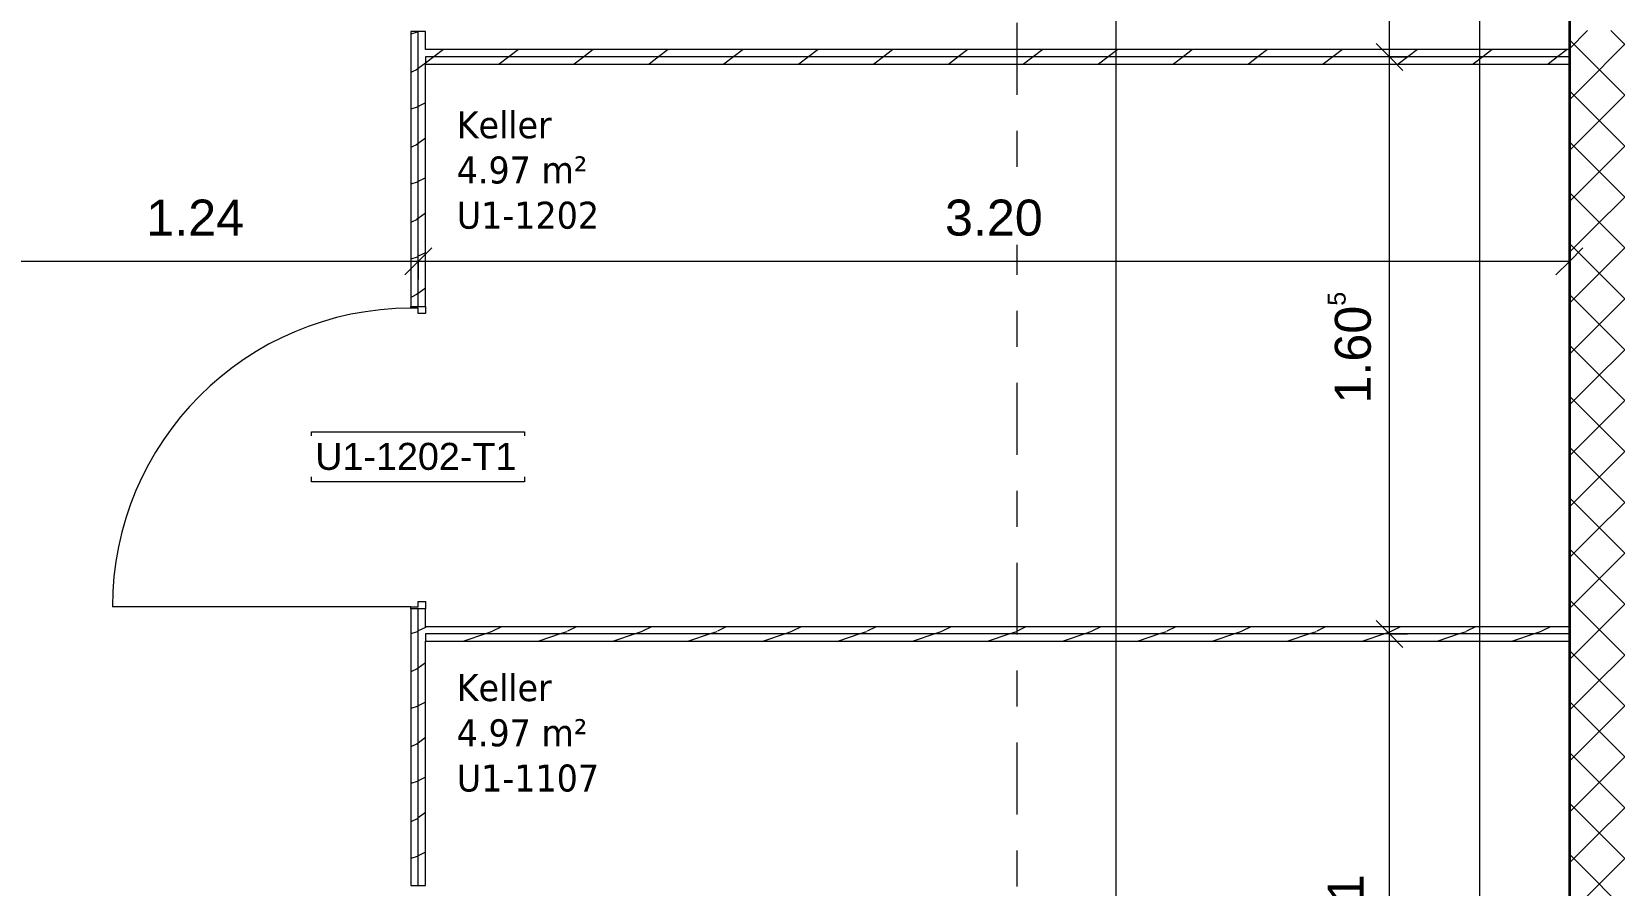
# Model space of a CAD drawing. Header units: metres. Extents: x -35.6 to 33, y -4 to 38.1.
# Drawn here: x 12.048 to 16.447, y 20.785 to 23.158 of the extents above; entities that cross this region are included whole.
import ezdxf

# ---------------------------------------------------------------- set-up
doc = ezdxf.new("R2010")
doc.units = ezdxf.units.M
doc.linetypes.add('_Rasterlinie_', pattern=[0.375, 0.2, -0.05, 0.075, -0.05])
for name, color, linetype, lineweight in [('A-____-____-DIMS', 7, 'Continuous', 5), ('A-____-____-DIMS-50', 7, 'Continuous', 5), ('A-AREA-____-IDEN', 7, 'Continuous', 5), ('A-DOOR-____-IDEN', 7, 'Continuous', 5), ('A-DOOR-____-OTLN', 7, 'Continuous', 9), ('A-DOOR-FRAM-MCUT', 7, 'Continuous', 9), ('A-DOOR-OPNG-OTLN', 7, 'Continuous', 9), ('A-WALL-____-MCUT', 7, 'Continuous', 35), ('A-WALL-____-PATT', 7, 'Continuous', 35), ('A-WALL-FNSH-MCUT', 7, 'Continuous', 35), ('S-GRID-____-OTLN', 7, 'Continuous', 5)]:
    doc.layers.add(name, color=color, linetype=linetype, lineweight=lineweight)
doc.styles.add('Arial', font='arial.ttf', dxfattribs={"height": 0.1})
doc.styles.add('Arial_1', font='arial.ttf', dxfattribs={"height": 0.075})
doc.styles.add('Verdana_3', font='verdana.ttf', dxfattribs={"width": 0.9, "height": 0.075})
doc.dimstyles.new('Arial_2_00mm_fein_2', dxfattribs={"dimscale": 0.3048, "dimtxt": 0.102026, "dimasz": 0.246063, "dimexe": 0.164042, "dimexo": 0.0625, "dimgap": 0.123031, "dimtad": 1, "dimrnd": 0.005, "dimzin": 0, "dimdsep": 46, "dimtxsty": 'Arial', "dimblk1": 'OBLIQUE', "dimblk2": 'OBLIQUE', "dimsah": 1, "dimcen": 0.09, "dimazin": 0, "dimtfac": 1, "dimtdec": 4, "dimtix": 1, "dimtmove": 0, "dimatfit": 3, "dimfxl": 0.164042, "dimfxlon": 1, "dimtvp": 1, "dimtfill": 1, "dimtolj": 1, "dimtzin": 0, "dimarcsym": 2})
doc.dimstyles.new('SUB_Rohbau_fein_1', dxfattribs={"dimscale": 0.3048, "dimtxt": 0.102026, "dimasz": 0.246063, "dimexe": 0.164042, "dimexo": 0.0625, "dimgap": 0.123031, "dimtad": 1, "dimrnd": 0.005, "dimzin": 0, "dimdsep": 46, "dimtxsty": 'Arial', "dimblk1": 'OBLIQUE', "dimblk2": 'OBLIQUE', "dimsah": 1, "dimcen": 0.09, "dimazin": 0, "dimtfac": 1, "dimtdec": 4, "dimtix": 1, "dimtmove": 0, "dimatfit": 3, "dimfxl": 0.164042, "dimfxlon": 1, "dimtvp": 1, "dimtfill": 1, "dimtolj": 1, "dimtzin": 0, "dimarcsym": 2})
doc.dimstyles.new('SUB_Rohbau_fein_7', dxfattribs={"dimscale": 0.3048, "dimtxt": 0.102026, "dimasz": 0.246063, "dimexe": 0.164042, "dimexo": 0.0625, "dimgap": 0.123031, "dimtad": 1, "dimrnd": 0.005, "dimzin": 0, "dimdsep": 46, "dimtxsty": 'Arial', "dimblk1": 'OBLIQUE', "dimblk2": 'OBLIQUE', "dimsah": 1, "dimcen": 0.09, "dimazin": 0, "dimtfac": 1, "dimtdec": 4, "dimtix": 1, "dimtmove": 0, "dimatfit": 3, "dimfxl": 0.164042, "dimfxlon": 1, "dimtvp": 1, "dimtfill": 1, "dimtolj": 1, "dimtzin": 0, "dimarcsym": 2})
pattern_1 = [(216.87, (0.0833, 0.20825), (0.624749256, 0.416501116), [0.10412, -0.93712]), (206.565, (0.20825, 0.14578), (-0.20825414, -0.2082493), [0.23283, -0.23283]), (198.435, (0.20825, 0.04165), (-0.41650024, -0.20824584), [0.13171, -0.52684])]

# ---------------------------------------------------------------- blocks, each defined once
blk = doc.blocks.new('TU DF 1 - Rahmenstock - stumpf einschlagend - 800x1900 Kellerabteil-41621821--01_UG_OK_FFB_AF_ro')
at = {"layer": 'A-DOOR-FRAM-MCUT', "color": 253, "true_color": 0x999999}
for p, q in [((-0.42, 0.02), (-0.4, 0.02)), ((-0.42, -0.02), (-0.42, 0.02)), ((-0.4, 0.02), (-0.4, 0)), ((0.4, 0.02), (0.42, 0.02)), ((0.4, 0), (0.4, 0.02)), ((0.42, 0.02), (0.42, -0.02)), ((-0.415, -0.02), (-0.42, -0.02)), ((-0.415, 0), (-0.415, -0.02)), ((-0.4, 0), (-0.415, 0)), ((0.415, 0), (0.4, 0)), ((0.415, -0.02), (0.415, 0)), ((0.42, -0.02), (0.415, -0.02))]:
    blk.add_line(p, q, dxfattribs=at)
at = {"layer": 'A-DOOR-OPNG-OTLN', "color": 253, "true_color": 0x999999}
blk.add_line((0.415, -0.02), (0.415, -0.85), dxfattribs=at)
blk.add_arc((0.415, -0.02), 0.83, 180, 270, dxfattribs=at)
blk = doc.blocks.new('DIMBLOCK810--01_UG_OK_FFB_AF_ro')
at = {"layer": 'A-____-____-DIMS-50'}
for p, q in [((15.0618, 31.1016), (15.0243, 31.1391)), ((15.0618, 31.1016), (15.0118, 31.1016)), ((15.0618, 19.9616), (15.0618, 31.1016)), ((15.0618, 31.1016), (15.0993, 31.0641)), ((15.0618, 31.1016), (15.1118, 31.1016)), ((15.0618, 19.9616), (15.0243, 19.9991)), ((15.0618, 19.9616), (15.0118, 19.9616)), ((15.0618, 19.9616), (15.0993, 19.9241)), ((15.0618, 19.9616), (15.1118, 19.9616))]:
    blk.add_line(p, q, dxfattribs=at)
at = {"layer": 'A-____-____-DIMS-50', "color": 0, "insert": (14.8897, 25.3571), "char_height": 0.1, "width": 0.418697, "attachment_point": 1, "rotation": 90, "line_spacing_factor": 0.941778, "style": 'Arial', "bg_fill": 3, "box_fill_scale": 1.25, "bg_fill_color": 256, "bg_fill_true_color": 13158600, "bg_fill_transparency": 0}
blk.add_mtext('11.14', dxfattribs=at)
blk = doc.blocks.new('_Oblique')
at = {"color": 0, "linetype": 'ByBlock', "lineweight": -2}
blk.add_line((-0.5, -0.5), (0.5, 0.5), dxfattribs=at)
blk = doc.blocks.new('DIMBLOCK812--01_UG_OK_FFB_AF_ro')
at = {"layer": 'A-____-____-DIMS-50'}
for p, q in [((16.0726, 31.1016), (16.0351, 31.1391)), ((16.0726, 31.1016), (16.0226, 31.1016)), ((16.0726, 31.1016), (16.0726, 18.2716)), ((16.0726, 31.1016), (16.1101, 31.0641)), ((16.0726, 31.1016), (16.1226, 31.1016)), ((16.0726, 18.2716), (16.0351, 18.3091)), ((16.0726, 18.2716), (16.0226, 18.2716)), ((16.0726, 18.2716), (16.1101, 18.2341)), ((16.0726, 18.2716), (16.1226, 18.2716))]:
    blk.add_line(p, q, dxfattribs=at)
at = {"layer": 'A-____-____-DIMS-50', "color": 0, "insert": (15.9005, 24.5121), "char_height": 0.1, "width": 0.418697, "attachment_point": 1, "rotation": 90, "line_spacing_factor": 0.941778, "style": 'Arial', "bg_fill": 3, "box_fill_scale": 1.25, "bg_fill_color": 256, "bg_fill_true_color": 13158600, "bg_fill_transparency": 0}
blk.add_mtext('12.83', dxfattribs=at)
blk = doc.blocks.new('DIMBLOCK994--01_UG_OK_FFB_AF_ro')
at = {"layer": 'A-____-____-DIMS-50'}
for p, q in [((15.822, 21.4841), (15.7845, 21.5216)), ((15.822, 21.4841), (15.772, 21.4841)), ((15.822, 19.8753), (15.822, 21.4841)), ((15.822, 21.4841), (15.8595, 21.4466)), ((15.822, 21.4841), (15.872, 21.4841)), ((15.822, 19.8753), (15.7845, 19.9128)), ((15.822, 19.8753), (15.772, 19.8753)), ((15.822, 19.8753), (15.8595, 19.8378)), ((15.822, 19.8753), (15.872, 19.8753))]:
    blk.add_line(p, q, dxfattribs=at)
at = {"layer": 'A-____-____-DIMS-50', "color": 0, "insert": (15.65, 20.544), "char_height": 0.1, "width": 0.325653, "attachment_point": 1, "rotation": 90, "line_spacing_factor": 0.941778, "style": 'Arial', "bg_fill": 3, "box_fill_scale": 1.25, "bg_fill_color": 256, "bg_fill_true_color": 13158600, "bg_fill_transparency": 0}
blk.add_mtext('1.61', dxfattribs=at)
blk = doc.blocks.new('DIMBLOCK995--01_UG_OK_FFB_AF_ro')
at = {"layer": 'A-____-____-DIMS-50'}
for p, q in [((15.822, 23.0878), (15.7845, 23.1253)), ((15.822, 23.0878), (15.772, 23.0878)), ((15.822, 21.4841), (15.822, 23.0878)), ((15.822, 23.0878), (15.8595, 23.0503)), ((15.822, 23.0878), (15.872, 23.0878)), ((15.822, 21.4841), (15.7845, 21.5216)), ((15.822, 21.4841), (15.772, 21.4841)), ((15.822, 21.4841), (15.8595, 21.4466)), ((15.822, 21.4841), (15.872, 21.4841))]:
    blk.add_line(p, q, dxfattribs=at)
at = {"layer": 'A-____-____-DIMS-50', "color": 0, "insert": (15.65, 22.1242), "char_height": 0.1, "width": 0.388091, "attachment_point": 1, "rotation": 90, "line_spacing_factor": 0.941778, "style": 'Arial', "bg_fill": 3, "box_fill_scale": 1.25, "bg_fill_color": 256, "bg_fill_true_color": 13158600, "bg_fill_transparency": 0}
blk.add_mtext('1.60\\A2\\H0.5x;\\S5^  ;\\H2x;', dxfattribs=at)
blk = doc.blocks.new('DIMBLOCK996--01_UG_OK_FFB_AF_ro')
at = {"layer": 'A-____-____-DIMS-50'}
for p, q in [((15.822, 24.6916), (15.7845, 24.7291)), ((15.822, 24.6916), (15.772, 24.6916)), ((15.822, 23.0878), (15.822, 24.6916)), ((15.822, 24.6916), (15.8595, 24.6541)), ((15.822, 24.6916), (15.872, 24.6916)), ((15.822, 23.0878), (15.7845, 23.1253)), ((15.822, 23.0878), (15.772, 23.0878)), ((15.822, 23.0878), (15.8595, 23.0503)), ((15.822, 23.0878), (15.872, 23.0878))]:
    blk.add_line(p, q, dxfattribs=at)
at = {"layer": 'A-____-____-DIMS-50', "color": 0, "insert": (15.65, 23.728), "char_height": 0.1, "width": 0.388091, "attachment_point": 1, "rotation": 90, "line_spacing_factor": 0.941778, "style": 'Arial', "bg_fill": 3, "box_fill_scale": 1.25, "bg_fill_color": 256, "bg_fill_true_color": 13158600, "bg_fill_transparency": 0}
blk.add_mtext('1.60\\A2\\H0.5x;\\S5^  ;\\H2x;', dxfattribs=at)
blk = doc.blocks.new('DIMBLOCK1001--01_UG_OK_FFB_AF_ro')
at = {"layer": 'A-____-____-DIMS-50'}
for p, q in [((13.122, 22.5191), (13.122, 22.5691)), ((16.322, 22.5191), (16.322, 22.5691)), ((13.122, 22.5191), (13.1595, 22.5566)), ((16.322, 22.5191), (16.3595, 22.5566)), ((13.122, 22.5191), (13.0845, 22.4816)), ((16.322, 22.5191), (13.122, 22.5191)), ((13.122, 22.5191), (13.122, 22.4691)), ((16.322, 22.5191), (16.2845, 22.4816)), ((16.322, 22.5191), (16.322, 22.4691))]:
    blk.add_line(p, q, dxfattribs=at)
at = {"layer": 'A-____-____-DIMS-50', "color": 0, "insert": (14.5863, 22.6911), "char_height": 0.1, "width": 0.325653, "attachment_point": 1, "line_spacing_factor": 0.941778, "style": 'Arial', "bg_fill": 3, "box_fill_scale": 1.25, "bg_fill_color": 256, "bg_fill_true_color": 13158600, "bg_fill_transparency": 0}
blk.add_mtext('3.20', dxfattribs=at)
blk = doc.blocks.new('DIMBLOCK1002--01_UG_OK_FFB_AF_ro')
at = {"layer": 'A-____-____-DIMS-50'}
for p, q in [((11.882, 22.5191), (11.882, 22.5691)), ((13.122, 22.5191), (13.122, 22.5691)), ((11.882, 22.5191), (11.9195, 22.5566)), ((13.122, 22.5191), (13.1595, 22.5566)), ((11.882, 22.5191), (11.8445, 22.4816)), ((13.122, 22.5191), (11.882, 22.5191)), ((11.882, 22.5191), (11.882, 22.4691)), ((13.122, 22.5191), (13.0845, 22.4816)), ((13.122, 22.5191), (13.122, 22.4691))]:
    blk.add_line(p, q, dxfattribs=at)
at = {"layer": 'A-____-____-DIMS-50', "color": 0, "insert": (12.3663, 22.6911), "char_height": 0.1, "width": 0.325653, "attachment_point": 1, "line_spacing_factor": 0.941778, "style": 'Arial', "bg_fill": 3, "box_fill_scale": 1.25, "bg_fill_color": 256, "bg_fill_true_color": 13158600, "bg_fill_transparency": 0}
blk.add_mtext('1.24', dxfattribs=at)

msp = doc.modelspace()

# ---------------------------------------------------------------- hatches: boundary and pattern name
at = {"layer": 'A-WALL-____-PATT', "lineweight": 9, "true_color": 0xc3b7ad}
h = msp.add_hatch(dxfattribs=at)
h.set_pattern_fill('FP_4', color=9, style=0, pattern_type=2)
h.set_pattern_definition(pattern_1)
h.paths.add_polyline_path([(13.102, 18.2716), (13.122, 18.2716), (13.122, 18.3216), (13.102, 18.3216), (13.102, 18.2753)])
h.paths.add_polyline_path([(13.102, 19.1616), (13.122, 19.1616), (13.122, 19.9453), (13.102, 19.9453), (13.102, 19.6116)])
h.paths.add_polyline_path([(13.102, 20.7853), (13.122, 20.7853), (13.122, 21.5541), (13.102, 21.5541), (13.102, 21.4641)])
h.paths.add_polyline_path([(13.102, 22.3941), (13.122, 22.3941), (13.122, 23.1578), (13.102, 23.1578), (13.102, 22.4584)])
h.paths.add_polyline_path([(13.102, 23.9978), (13.122, 23.9978), (13.122, 24.7616), (13.102, 24.7616), (13.102, 24.6716)])
h.paths.add_polyline_path([(13.122, 25.6016), (13.122, 26.3653), (13.102, 26.3653), (13.102, 25.6016)])
h.paths.add_polyline_path([(13.122, 27.2053), (13.122, 27.9691), (13.102, 27.9691), (13.102, 27.2053)])
h.paths.add_polyline_path([(13.122, 28.8091), (13.122, 29.5228), (13.102, 29.5228), (13.102, 28.8091)])
h = msp.add_hatch(dxfattribs=at)
h.set_pattern_fill('FP_4', color=9, style=0, pattern_type=2)
h.set_pattern_definition(pattern_1)
h.paths.add_polyline_path([(13.142, 18.2716), (13.142, 18.3216), (13.122, 18.3216), (13.122, 18.2716)])
h.paths.add_polyline_path([(13.122, 19.1616), (13.142, 19.1616), (13.142, 19.9453), (13.122, 19.9453), (13.122, 19.6116)])
h.paths.add_polyline_path([(13.122, 20.7853), (13.142, 20.7853), (13.142, 21.5541), (13.122, 21.5541), (13.122, 21.4641)])
h.paths.add_polyline_path([(13.122, 22.3941), (13.142, 22.3941), (13.142, 23.1578), (13.122, 23.1578), (13.122, 22.4584)])
h.paths.add_polyline_path([(13.142, 23.9978), (13.142, 24.7616), (13.122, 24.7616), (13.122, 23.9978)])
h.paths.add_polyline_path([(13.122, 25.6016), (13.142, 25.6016), (13.142, 26.3653), (13.122, 26.3653), (13.122, 26.2953)])
h.paths.add_polyline_path([(13.142, 27.2053), (13.142, 27.9691), (13.122, 27.9691), (13.122, 27.2053)])
h.paths.add_polyline_path([(13.142, 28.8091), (13.142, 29.5028), (13.122, 29.5028), (13.122, 28.8091)])
at = {"layer": 'A-WALL-____-PATT', "lineweight": 9}
h = msp.add_hatch(dxfattribs=at)
h.set_pattern_fill('FP_1', color=256, style=0, pattern_type=2)
h.set_pattern_definition([(45, (0, 0), (-0.07071068, 0.07071068), []), (135, (0, 0), (-0.07071068, -0.07071068), [])])
h.paths.add_polyline_path([(16.572, 19.7466), (16.572, 23.1608), (16.322, 23.1608), (16.322, 19.7466)])
at = {"layer": 'A-WALL-____-PATT', "lineweight": 9, "true_color": 0xc3b7ad}
h = msp.add_hatch(dxfattribs=at)
h.set_pattern_fill('FP_4', color=9, style=0, pattern_type=2)
h.set_pattern_definition(pattern_1)
h.paths.add_polyline_path([(14.5198, 23.0878), (16.322, 23.0878), (16.322, 23.1078), (13.142, 23.1078), (13.142, 23.0878), (14.4964, 23.0878)])
h = msp.add_hatch(dxfattribs=at)
h.set_pattern_fill('FP_4', color=9, style=0, pattern_type=2)
h.set_pattern_definition(pattern_1)
h.paths.add_polyline_path([(16.322, 23.0678), (16.322, 23.0878), (13.142, 23.0878), (13.142, 23.0678), (16.2601, 23.0678)])
h = msp.add_hatch(dxfattribs=at)
h.set_pattern_fill('FP_4', color=9, style=0, pattern_type=2)
h.set_pattern_definition(pattern_1)
h.paths.add_polyline_path([(16.322, 21.4841), (16.322, 21.5041), (13.142, 21.5041), (13.142, 21.4841), (16.3191, 21.4841)])
h = msp.add_hatch(dxfattribs=at)
h.set_pattern_fill('FP_4', color=9, style=0, pattern_type=2)
h.set_pattern_definition(pattern_1)
h.paths.add_polyline_path([(14.994, 21.4641), (16.322, 21.4641), (16.322, 21.4841), (13.142, 21.4841), (13.142, 21.4641), (14.787, 21.4641)])

# ---------------------------------------------------------------- linework, layer by layer
at = {"layer": 'A-DOOR-____-IDEN', "flags": 128}
msp.add_lwpolyline([(12.8259, 22.0459), (13.4179, 22.0459), (13.4179, 21.9069), (12.8259, 21.9069)], close=True, dxfattribs=at)
at = {"layer": 'A-WALL-____-MCUT'}
msp.add_line((16.322, 24.7116), (16.322, 18.2716), dxfattribs=at)
at = {"layer": 'A-WALL-____-MCUT', "color": 253, "lineweight": 9, "true_color": 0x999999}
for p, q in [((13.122, 22.3941), (13.122, 23.1578)), ((16.322, 23.0878), (13.142, 23.0878)), ((13.142, 23.0878), (13.142, 23.0678)), ((13.122, 20.7853), (13.122, 21.5541)), ((16.322, 21.4841), (13.142, 21.4841)), ((13.142, 21.4841), (13.142, 21.4641))]:
    msp.add_line(p, q, dxfattribs=at)
at = {"layer": 'A-WALL-FNSH-MCUT', "color": 253, "lineweight": 9, "true_color": 0x999999}
for p, q in [((13.102, 23.1578), (13.102, 22.3941)), ((13.142, 23.1578), (13.102, 23.1578)), ((13.142, 23.1078), (13.142, 23.1578)), ((16.322, 23.1078), (13.142, 23.1078)), ((13.142, 22.3941), (13.142, 23.0678)), ((13.142, 23.0678), (16.322, 23.0678)), ((13.102, 22.3941), (13.142, 22.3941)), ((13.102, 21.5541), (13.102, 20.7853)), ((13.142, 21.5541), (13.102, 21.5541)), ((13.142, 21.5041), (13.142, 21.5541)), ((16.322, 21.5041), (13.142, 21.5041)), ((13.142, 20.7853), (13.142, 21.4641)), ((13.142, 21.4641), (16.322, 21.4641)), ((13.102, 20.7853), (13.142, 20.7853))]:
    msp.add_line(p, q, dxfattribs=at)
at = {"layer": 'S-GRID-____-OTLN', "color": 8, "linetype": '_Rasterlinie_', "true_color": 0x808080}
msp.add_line((14.787, -3.518), (14.787, 26.6349), dxfattribs=at)

# ---------------------------------------------------------------- block references
at = {"layer": 'A-DOOR-____-OTLN', "color": 253, "true_color": 0x999999, "rotation": 269.9999999999999}
msp.add_blockref('TU DF 1 - Rahmenstock - stumpf einschlagend - 800x1900 Kellerabteil-41621821--01_UG_OK_FFB_AF_ro', (13.122, 21.9741), dxfattribs=at)

# ---------------------------------------------------------------- texts
at = {"layer": 'A-AREA-____-IDEN', "color": 8, "true_color": 0x808080, "char_height": 0.075, "attachment_point": 1, "style": 'Verdana_3'}
for s, insert, width in [('Keller', (13.2291, 22.9366), 0.331899), ('4.97 m²', (13.2291, 22.8109), 0.472595), ('U1-1202', (13.2291, 22.6853), 0.497848), ('Keller', (13.2291, 21.3724), 0.331899), ('4.97 m²', (13.2291, 21.2468), 0.472595), ('U1-1107', (13.2291, 21.1211), 0.497848)]:
    msp.add_mtext(s, dxfattribs=dict(at, insert=insert, width=width))

# ---------------------------------------------------------------- next in the draw order: texts
at = {"layer": 'A-DOOR-____-IDEN', "insert": (12.8359, 22.015), "char_height": 0.075, "width": 0.689451, "attachment_point": 1, "style": 'Arial_1', "bg_fill": 3, "box_fill_scale": 1.25, "bg_fill_color": 256, "bg_fill_true_color": 13158600, "bg_fill_transparency": 0}
msp.add_mtext('U1-1202-T1', dxfattribs=at)

# ---------------------------------------------------------------- next in the draw order: dimensions: what is measured, and where the dimension line sits
at = {"layer": 'A-____-____-DIMS'}
for base, p1, p2, override, picture, middle in [((15.0618, 31.1016), (15.0118, 19.9616), (15.0118, 31.1016), {"dimpost": '<>', "dimfxl": 11.139997}, 'DIMBLOCK810--01_UG_OK_FFB_AF_ro', (14.974, 25.5316)), ((16.0726, 18.2716), (16.1226, 31.1016), (16.1226, 18.2716), {"dimpost": '<>', "dimfxl": 12.830001}, 'DIMBLOCK812--01_UG_OK_FFB_AF_ro', (15.984, 24.6866))]:
    dim = msp.add_linear_dim(base=base, p1=p1, p2=p2, angle=90, dimstyle='SUB_Rohbau_fein_1', override=override, dxfattribs=at)
    dim.commit()
    dim.dimension.update_dxf_attribs({"geometry": picture, "text_midpoint": middle})

# ---------------------------------------------------------------- next in the draw order: dimensions: what is measured, and where the dimension line sits
dim = msp.add_linear_dim(base=(15.822, 21.4841), p1=(15.772, 19.8753), p2=(15.772, 21.4841), angle=90, dimstyle='SUB_Rohbau_fein_7', override={"dimpost": '<>', "dimfxl": 1.60875}, dxfattribs=at)
dim.commit()
dim.dimension.update_dxf_attribs({"geometry": 'DIMBLOCK994--01_UG_OK_FFB_AF_ro', "text_midpoint": (15.7334, 20.6797)})

# ---------------------------------------------------------------- next in the draw order: dimensions: what is measured, and where the dimension line sits
dim = msp.add_linear_dim(base=(15.822, 23.0878), p1=(15.772, 21.4841), p2=(15.772, 23.0878), angle=90, text='\\A1;1.60\\Q;{\\A1;{\\H0.5x;\\S5^ ;}}', dimstyle='SUB_Rohbau_fein_7', override={"dimpost": '<>', "dimfxl": 1.60375}, dxfattribs=at)
dim.commit()
dim.dimension.update_dxf_attribs({"geometry": 'DIMBLOCK995--01_UG_OK_FFB_AF_ro', "text_midpoint": (15.7334, 22.2859)})

# ---------------------------------------------------------------- next in the draw order: dimensions: what is measured, and where the dimension line sits
dim = msp.add_linear_dim(base=(15.822, 24.6916), p1=(15.772, 23.0878), p2=(15.772, 24.6916), angle=90, text='\\A1;1.60\\Q;{\\A1;{\\H0.5x;\\S5^ ;}}', dimstyle='SUB_Rohbau_fein_7', override={"dimpost": '<>', "dimfxl": 1.60375}, dxfattribs=at)
dim.commit()
dim.dimension.update_dxf_attribs({"geometry": 'DIMBLOCK996--01_UG_OK_FFB_AF_ro', "text_midpoint": (15.7334, 23.8897)})
dim = msp.add_linear_dim(base=(13.122, 22.5191), p1=(16.322, 22.4691), p2=(13.122, 22.4691), dimstyle='Arial_2_00mm_fein_2', override={"dimpost": '<>', "dimfxl": 3.2}, dxfattribs=at)
dim.commit()
dim.dimension.update_dxf_attribs({"geometry": 'DIMBLOCK1001--01_UG_OK_FFB_AF_ro', "text_midpoint": (14.722, 22.6077)})

# ---------------------------------------------------------------- next in the draw order: dimensions: what is measured, and where the dimension line sits
dim = msp.add_linear_dim(base=(11.882, 22.5191), p1=(13.122, 22.4691), p2=(11.882, 22.4691), dimstyle='Arial_2_00mm_fein_2', override={"dimpost": '<>', "dimfxl": 1.24}, dxfattribs=at)
dim.commit()
dim.dimension.update_dxf_attribs({"geometry": 'DIMBLOCK1002--01_UG_OK_FFB_AF_ro', "text_midpoint": (12.502, 22.6068)})

doc.saveas('drawing.dxf')
